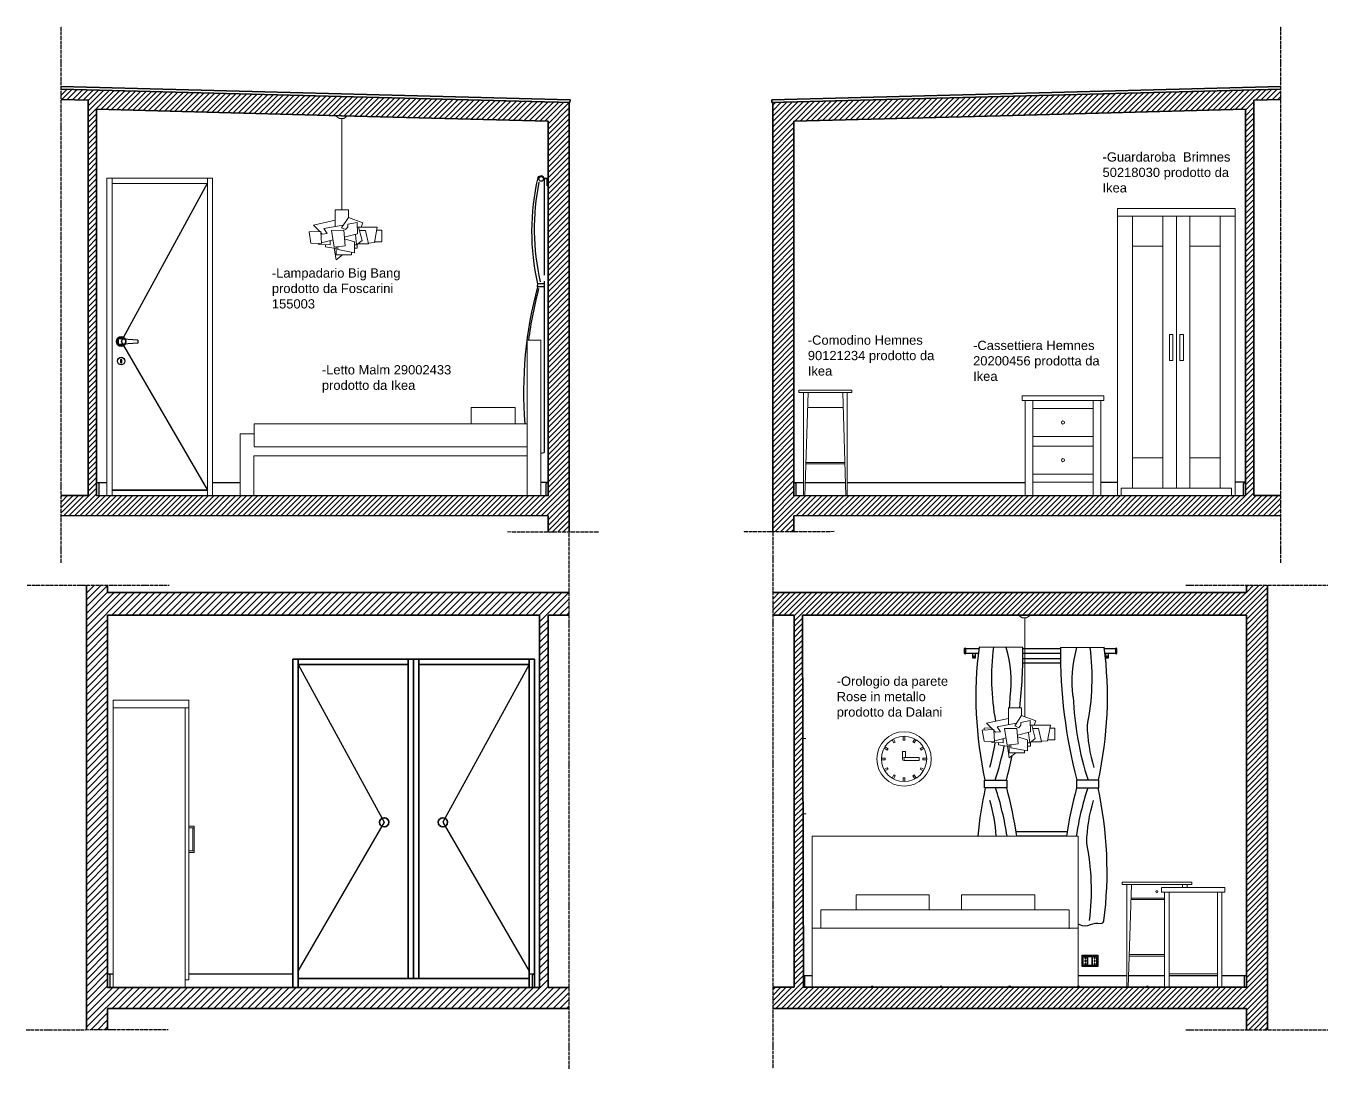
# Model space of a CAD drawing. Header units: millimetres. Extents: x -14534 to 38786, y 3807 to 47715.
# Drawn here: x 23857 to 32473, y 23067 to 29969 of the extents above; entities that cross this region are included whole.
import ezdxf

# ---------------------------------------------------------------- set-up
doc = ezdxf.new("R2010")
doc.units = ezdxf.units.MM
doc.linetypes.add('ACAD_ISO04W100', pattern=[30, 24, -3, 0, -3])
for name, color, linetype, lineweight in [('A-ANNO-NOTE', 7, 'Continuous', 35), ('A-DETL', 6, 'Continuous', 25), ('A-DOOR-FULL', 4, 'Continuous', 25), ('A-ELEV-MBE1', 7, 'Continuous', 35), ('A-ELEV-MBE2', 4, 'Continuous', 25), ('A-FLOR-LEVL', 255, 'Continuous', 35), ('A-FURN', 8, 'Continuous', 18), ('A-FURN-', 253, 'Continuous', 0), ('A-GLAZ-FULL', 4, 'Continuous', 25), ('A-SECT-PATT', 8, 'Continuous', 18), ('A-SECTION-LINE', 1, 'ACAD_ISO04W100', 30), ('A-WALL-FULL', 7, 'Continuous', 35)]:
    doc.layers.add(name, color=color, linetype=linetype, lineweight=lineweight)
for name, color, linetype in [('A-FLOOR', 142, 'Continuous'), ('A-FURN-1', 221, 'Continuous'), ('DETAILS', 2, 'Continuous')]:
    doc.layers.add(name, color=color, linetype=linetype)

msp = doc.modelspace()

# ---------------------------------------------------------------- hatches: boundary and pattern name
at = {"layer": 'A-SECT-PATT', "ltscale": 40}
h = msp.add_hatch(dxfattribs=at)
h.set_pattern_fill('ANSI31', color=256, scale=8)
h.paths.add_polyline_path([(32161.1, 26862.2), (31981.7, 26862), (31981.8, 29478.6), (32161.2, 29483.2), (32161.2, 29551.2), (28938.3, 29467.5), (28798.4, 29463.4), (28798.4, 29113.4), (28798.4, 26622.1), (28938.4, 26622.4), (28938.4, 26723.4), (28938.4, 26727.5), (32161.1, 26729.6)])
h.paths.add_polyline_path([(28938.4, 26859.9), (28938.4, 29113.4), (28938.4, 29340.5), (30304.1, 29375.8), (31926.2, 29418.5), (31926.2, 26862)], flags=16)
h.paths.add_polyline_path([(31859.8, 26862), (31834.8, 26862), (31079.8, 26862), (31079.8, 26951.6), (30969.2, 26951.6), (30969.2, 26862), (30919.2, 26862), (30919.2, 26951.6), (30519.2, 26951.6), (30519.2, 26862), (30469.2, 26862), (30469.2, 26949.3), (29292.1, 26949.3), (29292.1, 27544.9), (29262.1, 27544.9), (29279.5, 26949.3), (29014.7, 26949.3), (29032.1, 27544.9), (28972.1, 27544.9), (28972.1, 27559.9), (29322.1, 27559.9), (29322.1, 27544.9), (29292.1, 27544.9), (29292.1, 26949.3), (30469.2, 26949.3), (30469.2, 27490.4), (30449.2, 27490.4), (30449.2, 27522), (30989.2, 27522), (30989.2, 27490.4), (30969.2, 27490.4), (30969.2, 26951.6), (31079.8, 26951.6), (31079.8, 28762), (31859.8, 28762), (31859.8, 28712)], flags=0)
h.paths.add_polyline_path([(31179.8, 26912), (31179.8, 27112), (31179.8, 28712), (31759.8, 28712), (31759.8, 26912)], flags=0)
h.paths.add_polyline_path([(30919.2, 27003.7), (30519.2, 27003.7), (30519.2, 27438.3), (30919.2, 27438.3)], flags=0)
h.paths.add_polyline_path([(31516.3, 27755.1), (31492.9, 27755.1), (31492.9, 27928.6), (31516.3, 27928.6)], flags=0)
h.paths.add_polyline_path([(31447, 27755.1), (31423.6, 27755.1), (31423.6, 27928.6), (31447, 27928.6)], flags=0)
h.paths.add_polyline_path([(30709.1, 27096.1, -1), (30729.4, 27096.1, -1)], flags=0)
h.paths.add_polyline_path([(30709.1, 27345.8, -1), (30729.4, 27345.8, -1)], flags=0)
h.paths.add_polyline_path([(27451.4, 29113.4), (27451.4, 29463.4), (27311.5, 29467.5), (24088.6, 29551.2), (24088.6, 29483.2), (24268.1, 29478.6), (24268.1, 26862), (24088.7, 26862.2), (24088.7, 26729.6), (27311.4, 26727.5), (27311.4, 26622.4), (27451.4, 26622.1)])
h.paths.add_polyline_path([(24323.6, 26862), (24323.6, 29418.5), (25943.7, 29375.9), (25945.8, 29375.8), (25984.6, 29375.8), (25983.2, 29374.8), (27311.4, 29340.5), (27311.4, 29113.4), (27311.4, 26859.9)], flags=16)
h.paths.add_polyline_path([(27281.4, 28957.5, 1), (27251.4, 28957.5, 1)], flags=0)
h.paths.add_polyline_path([(27174.2, 27185.4), (25365.9, 27185.4), (25365.9, 27270.1), (25274.2, 27270.1), (25274.2, 26949.3), (25091.9, 26949.3), (25091.9, 28962.5), (25057.1, 28962.5), (25057.1, 26897.1), (24427.5, 26897.1), (24427.5, 28962.5), (25091.9, 28962.5), (25091.9, 26949.3), (25274.2, 26949.3), (25274.2, 27270.1), (25365.9, 27270.1), (25365.9, 27335.9), (26801.8, 27335.9), (26801.8, 27444.8), (27095, 27444.8), (27095, 27335.9), (27158.1, 27335.9, -0.085895), (27242.4, 28243.9), (27239, 28243.9), (27242, 28265.5, -0.113148), (27242.8, 28962.1, -0.310048), (27253.3, 28973.8), (27254.8, 28973.8, -0.36204), (27280.4, 28971.8, -0.222556), (27285.8, 28962.5), (27306.4, 28962.5), (27306.4, 28915), (27305.8, 28915), (27305.8, 28920), (27305.8, 28925), (27306.4, 28957.5), (27286.4, 28957.5, -0.063254), (27285.8, 28952.5, -1.131098), (27250.8, 28957.5, -0.414214), (27266.4, 28973.1), (27253.3, 28973.8, 0.256999), (27243.4, 28964.8, 0.113855), (27242.4, 28263.9), (27285.8, 28263.9), (27285.8, 27146.2), (27264.2, 27142.2), (27264.2, 27890.1), (27174.2, 27890.1)], flags=0)
h.paths.add_polyline_path([(24468.6, 27899.5, -0.32856), (24498, 27903.5), (24500.7, 27908.5, 0.30023), (24467, 27905.7), (24467, 27899.6)], flags=0)
h.paths.add_polyline_path([(24471.5, 27861.2), (24503.3, 27863.5, -0.360771)], flags=0)
h.paths.add_polyline_path([(26010.7, 28455.6), (25952.4, 28455.6), (25908.5, 28422), (25896.8, 28498.5), (25838.3, 28507.4), (25838.3, 28523.1), (25794.7, 28524.5), (25794.7, 28529.9), (25742.8, 28532.5), (25730.9, 28606.3), (25800.4, 28610.1), (25759.8, 28651.3), (25903.4, 28683.5), (25903.4, 28754), (25946.4, 28754), (25946.4, 29358.2), (25947.9, 29358.2), (25947.9, 28754), (25990.9, 28754), (25990.9, 28703.1), (26085.7, 28666.7), (26074.3, 28638.8), (26181.5, 28638.8), (26177.6, 28617.6), (26210.9, 28617.6), (26210.9, 28541), (26163.6, 28541), (26162.6, 28535.7), (26122.6, 28533.4), (26123.7, 28528.6), (26053, 28528.6), (26049.4, 28525.8), (26049.4, 28498.6), (26030.2, 28498.6), (26030.2, 28468.3), (26010.7, 28472)], flags=0)
h.paths.add_polyline_path([(25968, 28514.7), (25896.1, 28506.5), (25878.1, 28615.8), (25959.8, 28617.3)], flags=0)
h.paths.add_polyline_path([(24461.6, 27752.2, -1), (24511.6, 27752.2, -1)], flags=0)
h.paths.add_polyline_path([(24490.1, 27744.1), (24490.1, 27759.1, 1.045396), (24482.3, 27758.6), (24482.3, 27744.1, 1)], flags=0)
at = {"layer": 'A-SECT-PATT'}
h = msp.add_hatch(dxfattribs=at)
h.set_pattern_fill('ANSI31', color=256, scale=10)
h.set_pattern_definition([(45, (-438.55, 16967.158), (-22.45064, 22.45064), [])])
h.paths.add_polyline_path([(24397.2, 26219.9), (24397.2, 26269.9), (24257.4, 26269.9), (24257.2, 23467.4), (24257.2, 23327.4), (24397.3, 23327.4), (24397.2, 23467.4), (27311.5, 23467.5), (27451.5, 23467.5), (27451.5, 23607.4), (27311.5, 23607.4), (27311.4, 26070.1), (27451.4, 26070.1), (27451.4, 26220.1)])
h.paths.add_polyline_path([(27255.8, 26070.1), (27255.8, 23607.4), (24397.2, 23607.4), (24397.2, 26069.9)], flags=16)
h = msp.add_hatch(dxfattribs=at)
h.set_pattern_fill('ANSI31', color=256, scale=8)
h.paths.add_polyline_path([(31932.9, 23467.4), (31932.9, 23327.4), (32072.9, 23327.4), (32072.9, 26269.8), (31932.9, 26269.8), (31932.9, 26219.8), (28798.4, 26219.8), (28798.4, 26069.8), (28940.8, 26069.8), (28940.7, 23608.1), (28798.7, 23608.1), (28798.6, 23467.4)])
h.paths.add_polyline_path([(29001.8, 23607.4), (28996.4, 26069.8), (31932.9, 26069.8), (31932.9, 23607.9)], flags=16)
h.paths.add_polyline_path([(29829, 23979.8), (29827.1, 23981.9), (29828, 23981.8), (29828.1, 23984.8), (29827.5, 23984.8), (29827.5, 23985.5), (29834.7, 23985.2), (29834.5, 23981.5), (29833.6, 23981.6), (29833.5, 23979.6)], flags=0)
edge = h.paths.add_edge_path(flags=0)
edge.add_line((29669.3, 23616.5), (29019.3, 23616.5))
edge.add_line((29019.3, 23616.5), (29019.3, 24346.5))
edge.add_line((29019.3, 24346.5), (29669.3, 24346.5))
edge.add_line((29669.3, 24346.5), (29669.3, 23999.9))
edge.add_line((29669.3, 23999.9), (29838.5, 23991.8))
edge.add_arc((29845.5, 24098.5), 106.9, 266.21691, 281.24303)
edge.add_arc((29849.7, 24077.6), 85.6, 281.24303, 300.33577)
edge.add_arc((29832.5, 24107), 119.6, 300.33577, 345.2222)
edge.add_arc((28939.4, 24106), 1009.2, 358.32052, 361.43492)
edge.add_arc((28939.4, 24106), 1009.2, 1.43492, 3.40644)
edge.add_line((29946.8, 24166), (29941.6, 24253.3))
edge.add_line((29941.6, 24253.3), (29937.6, 24318.9))
edge.add_line((29937.6, 24318.9), (29936.6, 24346.1))
edge.add_line((29936.6, 24346.1), (29937.6, 24376.2))
edge.add_line((29937.6, 24376.2), (29940.9, 24392.8))
edge.add_line((29940.9, 24392.8), (29952.2, 24392.8))
edge.add_line((29952.2, 24392.8), (29947.5, 24384.1))
edge.add_line((29947.5, 24384.1), (29944.7, 24369.8))
edge.add_line((29944.7, 24369.8), (29943.7, 24339.7))
edge.add_line((29943.7, 24339.7), (29944.7, 24312.6))
edge.add_line((29944.7, 24312.6), (29948.7, 24247))
edge.add_line((29948.7, 24247), (29953.9, 24159.7))
edge.add_arc((28946.5, 24099.7), 1009.2, 1.43492, 3.40644, ccw=False)
edge.add_arc((28946.5, 24099.7), 1009.2, -1.67948, 1.43492, ccw=False)
edge.add_arc((29839.6, 24100.6), 119.6, 300.33577, 345.2222, ccw=False)
edge.add_arc((29856.7, 24071.3), 85.6, 281.24303, 300.33577, ccw=False)
edge.add_arc((29852.6, 24092.2), 106.9, 266.21691, 281.24303, ccw=False)
edge.add_line((29845.5, 23985.5), (29764.6, 23989.3))
edge.add_line((29764.6, 23989.3), (29706.2, 23992))
edge.add_line((29706.2, 23992), (29669.3, 23993.7))
edge.add_line((29669.3, 23993.7), (29669.3, 23616.5))
h.paths.add_polyline_path([(29828, 23981.8), (29828.1, 23984.8), (29827.5, 23984.8), (29827.5, 23985.5), (29834.7, 23985.2), (29834.5, 23981.5)], flags=0)
edge = h.paths.add_edge_path(flags=0)
edge.add_ellipse((29844.2, 23629.7), major_axis=(0, 14.7), ratio=0.488012, start_angle=154.05116, end_angle=180, ccw=False)
edge.add_line((29841.1, 23616.5), (29738.6, 23616.5))
edge.add_line((29738.6, 23616.5), (29738, 23616.2))
edge.add_line((29738, 23616.2), (29724.4, 23616.2))
edge.add_line((29724.4, 23616.2), (29724.3, 23616.5))
edge.add_line((29724.3, 23616.5), (29001.8, 23616.4))
edge.add_line((29001.8, 23616.4), (29001.6, 23686.4))
edge.add_arc((29000.5, 23675.2), 11.2, 6.06727, 84.00667, ccw=False)
edge.add_line((29011.7, 23676.4), (29011.7, 23616.4))
edge.add_line((29011.7, 23616.4), (29724.3, 23616.5))
edge.add_line((29724.3, 23616.5), (29722.9, 23622.9))
edge.add_line((29722.9, 23622.9), (29722.9, 23637.7))
edge.add_line((29722.9, 23637.7), (29724.5, 23644.5))
edge.add_line((29724.5, 23644.5), (29725.6, 23644.5))
edge.add_line((29725.6, 23644.5), (29725.6, 23650.5))
edge.add_line((29725.6, 23650.5), (29707, 23650.5))
edge.add_line((29707, 23650.5), (29707, 23651.7))
edge.add_line((29707, 23651.7), (29669.3, 23651.7))
edge.add_line((29669.3, 23651.7), (29669.3, 23654.2))
edge.add_line((29669.3, 23654.2), (29707, 23654.2))
edge.add_line((29707, 23654.2), (29707, 23670.5))
edge.add_line((29707, 23670.5), (29718.7, 23670.5))
edge.add_line((29718.7, 23670.5), (29718.7, 23831))
edge.add_line((29718.7, 23831), (29722.9, 23831))
edge.add_line((29722.9, 23831), (29722.9, 23968.4))
edge.add_line((29722.9, 23968.4), (29746.7, 23968.4))
edge.add_line((29746.7, 23968.4), (29746.7, 23831))
edge.add_line((29746.7, 23831), (29750.3, 23831))
edge.add_line((29750.3, 23831), (29750.3, 23686.4))
edge.add_line((29750.3, 23686.4), (31070.1, 23686.4))
edge.add_line((31070.1, 23686.4), (31068.3, 23714.3))
edge.add_line((31068.3, 23714.3), (31062.3, 23714.3))
edge.add_line((31062.3, 23714.3), (31062.3, 24055.4))
edge.add_arc((31072.3, 24055.4), 10, 101.67014, 180, ccw=False)
edge.add_line((31070.3, 24065.2), (31222.9, 24145))
edge.add_arc((31633.8, 23595.4), 686.2, 74.48522, 126.78512, ccw=False)
edge.add_arc((31804, 24208.5), 50, -11.76718, 74.48522, ccw=False)
edge.add_line((31852.9, 24198.3), (31852.9, 23734.3))
edge.add_arc((31832.9, 23734.3), 20, -90, 0, ccw=False)
edge.add_line((31832.9, 23714.3), (31815.1, 23714.3))
edge.add_line((31815.1, 23714.3), (31811.4, 23686.4))
edge.add_line((31811.4, 23686.4), (31932.1, 23686.4))
edge.add_arc((31932.5, 23676.8), 9.57, 92.5055, 180.08564)
edge.add_line((31922.9, 23676.8), (31922.9, 23616.8))
edge.add_line((31922.9, 23616.8), (31802.1, 23616.8))
edge.add_line((31802.1, 23616.8), (31802.1, 23616.8))
edge.add_line((31802.1, 23616.8), (31778.7, 23616.8))
edge.add_line((31778.7, 23616.8), (29858.9, 23616.5))
edge.add_ellipse((29855.8, 23629.7), major_axis=(0, 14.7), ratio=0.488012, start_angle=180, end_angle=205.97198)
edge.add_line((29856.9, 23615), (29850.1, 23615))
edge.add_line((29850.1, 23615), (29843.1, 23615))
edge = h.paths.add_edge_path(flags=0)
edge.add_ellipse((29847.1, 23629.7), major_axis=(0, 14.7), ratio=0.488012, start_angle=90, end_angle=180)
edge.add_ellipse((29850.1, 23629.7), major_axis=(0, 14.7), ratio=0.488012, start_angle=90, end_angle=180)
h.paths.add_polyline_path([(29843, 23644.5), (29843, 23651.7), (29762, 23651.7), (29762, 23670.5), (29857.1, 23670.5), (29857.1, 23650.5), (29857.1, 23644.5)], flags=0)
h.paths.add_polyline_path([(29741.3, 23617.8), (29738, 23616.2), (29724.4, 23616.2), (29722.9, 23622.9), (29722.9, 23637.7), (29724.5, 23644.5), (29739.7, 23644.5), (29739.7, 23643.2), (29741.3, 23642.4), (29742.4, 23637.7), (29742.5, 23622.9)], flags=0)
h.paths.add_polyline_path([(29156.2, 24347.6), (29156.2, 24352.7), (29052, 24352.7), (29052, 24347.6)], flags=0)
h.paths.add_polyline_path([(29231.4, 24581.2), (29230.8, 24580.4), (29231.4, 24581.1)], flags=0)
edge = h.paths.add_edge_path(flags=0)
edge.add_line((31133.8, 23850), (31133.8, 23925.8))
edge.add_line((31133.8, 23925.8), (31133.8, 23999.1))
edge.add_arc((31064.3, 23996.4), 69.5, 2.21689, 12.44239)
edge.add_line((31132.2, 24011.4), (31280.9, 24097.4))
edge.add_arc((31663.7, 23573.6), 648.8, 82.12339, 126.16056, ccw=False)
edge.add_arc((31749, 24174.8), 41.6, -11.38392, 85.04212, ccw=False)
edge.add_arc((63649.1, 9716.5), 34983.1, 155.60277, 155.87018)
edge.add_line((31722.7, 24017.8), (31721.8, 23976.7))
edge.add_arc((31739.6, 23881.4), 97, 100.61053, 112.11687)
edge.add_line((31703.1, 23971.3), (31424, 23925.8))
edge.add_line((31424, 23925.8), (31424, 23840))
edge.add_line((31424, 23840), (31143.8, 23840))
edge.add_arc((31143.8, 23850), 10, 180, 270, ccw=False)

# ---------------------------------------------------------------- linework, layer by layer
at = {"layer": 'A-ANNO-NOTE'}
msp.add_line((27311.4, 26070.1), (27311.5, 23607.4), dxfattribs=at)
at = {"layer": 'A-DETL'}
for p, q in [((27275.8, 28973.8), (27253.3, 28973.8)), ((27285.8, 28962.5), (27285.8, 28320.8)), ((27241.8, 28263.9), (27239, 28243.9)), ((27285.8, 28263.9), (27241.8, 28263.9)), ((27285.8, 28281.5), (27285.8, 27146.2)), ((27285.8, 28243.9), (27239, 28243.9)), ((27264.2, 27142.2), (27285.8, 27146.2)), ((24341, 26859.9), (24341, 26939.9)), ((27296.4, 26939.8), (27296.4, 26861.9)), ((28954.4, 26859.9), (28954.4, 26939.9)), ((31911.2, 26940.7), (31911.2, 26862.8)), ((30454.5, 25856.7), (30164.1, 25858.2)), ((30701.9, 25856.4), (30992.4, 25857.9)), ((30199.4, 24978.2), (30347.1, 24978.5)), ((30199.4, 24928.5), (30199.4, 24978.2)), ((30347.1, 24928.5), (30199.4, 24928.5)), ((30347.1, 24978.5), (30347.1, 24928.5)), ((30809.4, 24978.1), (30809.4, 24928.1)), ((30957.1, 24977.9), (30809.4, 24978.1)), ((30809.4, 24928.1), (30957.1, 24928.1)), ((30957.1, 24928.1), (30957.1, 24977.9)), ((24413, 23607.4), (24413, 23687.4)), ((27207.2, 23685.9), (27207.2, 23607.9)), ((29001.8, 23616.4), (29001.6, 23686.4)), ((29001.6, 23686.4), (29019.3, 23686.4)), ((29001.6, 23686.4), (29058.6, 23686.4)), ((29011.7, 23608), (29011.7, 23676.4)), ((31917.9, 23677), (31917.9, 23607.9))]:
    msp.add_line(p, q, dxfattribs=at)
at = {"layer": 'A-DETL', "ltscale": 40}
for p, q in [((24326, 26949.3), (24391.9, 26949.3)), ((25091.9, 26949.3), (25274.2, 26949.3)), ((27311.4, 26949.2), (27264.2, 26949.2)), ((28939.4, 26949.3), (29002.1, 26949.3)), ((29014.7, 26949.3), (29279.5, 26949.3)), ((29292.1, 26949.3), (30469.2, 26949.3)), ((30969.2, 26951.6), (31079.8, 26951.6)), ((31926.2, 26950.1), (31859.8, 26950.1)), ((24398, 23696.8), (24434.2, 23696.8)), ((24934.2, 23696.8), (25622.2, 23696.8)), ((27222.2, 23695.3), (27186.3, 23695.3)), ((30818.8, 23686.4), (31141.7, 23686.4)), ((31153.8, 23686.4), (31391.1, 23686.4)), ((31421.1, 23686.4), (31741.1, 23686.4)), ((31771.1, 23686.4), (31932.9, 23686.4))]:
    msp.add_line(p, q, dxfattribs=at)
at = {"layer": 'A-DETL'}
for points in [[(27243.4, 28964.8, 0.113855), (27242.4, 28263.9)], [(27251.7, 28935.7, 0.106797), (27259.9, 28277.3)], [(27242.4, 28243.9, 0.085895), (27158.1, 27335.9, 0.085895)], [(27249.4, 28231.6, 0.03258), (27182.3, 27890.1, 0.03258)], [(30258.7, 25857.7, 0.07666), (30272.6, 25368.6, 0.07666)], [(30370, 25529.6, 0.100223), (30344.4, 25857.2, 0.100223)], [(30786.4, 25529.3, -0.100223), (30812.1, 25856.9, -0.100223)], [(30897.8, 25857.4, -0.080837), (30878.8, 25342.1, 0.065709), (30923.4, 25062.7)], [(30268.5, 25228.1, -0.039096), (30233, 25063.1)], [(30277.9, 24608.1, 0.055567), (30235.4, 24843.8)], [(30895.5, 24048.8, 0.080837), (30876.5, 24564.1, -0.065709), (30921.1, 24843.4)], [(30818.8, 24028, -0.040598), (30829.2, 24024, 0.242769), (30901.8, 24024, -0.116291), (30967.7, 24030.9)]]:
    msp.add_lwpolyline(points, format="xyb", dxfattribs=at)
for points in [[(30846.5, 23820.2), (30949.7, 23820.2), (30949.7, 23745.1), (30846.5, 23745.1)], [(30853.9, 23812.4), (30880.5, 23812.4), (30880.5, 23752.1), (30853.9, 23752.1)], [(30884.6, 23812.4), (30911.2, 23812.4), (30911.2, 23752.1), (30884.6, 23752.1)], [(30915.2, 23812.4), (30941.8, 23812.4), (30941.8, 23752.1), (30915.2, 23752.1)]]:
    msp.add_lwpolyline(points, close=True, dxfattribs=at)
msp.add_circle((27266.4, 28957.5), 15.6, dxfattribs=at)
for centre, radius, start, end in [((27256.6, 28960.3), 13.9, 103.69673, 161.34892), ((27273.1, 28961.4), 12.7, 5.01217, 77.93308), ((24326.1, 26932.8), 16.5, 25.4294, 90.31963), ((27311.3, 26932.7), 16.5, 89.68043, 154.57066), ((28939.5, 26932.8), 16.5, 25.4294, 90.31963), ((31926.1, 26933.6), 16.5, 89.68043, 154.57066), ((32704.8, 25529.8), 2561.9, 172.63456, 192.43268), ((27090.6, 25831.1), 3364, 353.63521, 0.43565), ((34065.8, 25830.8), 3364, 179.56435, 194.68235), ((28451.7, 25529.5), 2561.9, 347.56732, 7.36544), ((28313, 25614.9), 2058.8, 355.63394, 357.62514), ((32843.5, 25614.6), 2058.8, 182.37486, 198.01126), ((28313, 25614.9), 2058.8, 341.98874, 348.53828), ((27090.6, 25831.1), 3364, 345.31765, 348.17483), ((32707.1, 24377), 2561.9, 167.56732, 174.82594), ((28315.3, 24291.9), 2058.8, 8.83342, 18.01126), ((27092.9, 24075.7), 3364, 9.1052, 14.68235), ((34063.5, 24075.4), 3364, 165.31765, 170.88875), ((32841.1, 24291.6), 2058.8, 161.98874, 171.1567), ((28449.4, 24376.7), 2561.9, 352.63456, 12.43268), ((30970.2, 24050.7), 20, 262.73636, 352.88847), ((30867.7, 23803), 4.02, 113.3666, 246.20029), ((30867.7, 23782.5), 4.02, 113.3666, 246.20029), ((30867.7, 23803), 4.02, 294.32433, 66.10878), ((30867.7, 23782.5), 4.02, 294.32433, 66.10878), ((30929, 23803), 4.02, 113.3666, 246.20029), ((30929, 23782.5), 4.02, 113.3666, 246.20029), ((30929, 23803), 4.02, 294.32433, 66.10878), ((30929, 23782.5), 4.02, 294.32433, 66.10878), ((24398.1, 23680.3), 16.5, 25.4294, 90.31963), ((27222.1, 23678.8), 16.5, 89.68043, 154.57066), ((30867.7, 23761.4), 4.02, 113.3666, 246.20029), ((30867.7, 23761.4), 4.02, 294.32433, 66.10878), ((30929, 23761.4), 4.02, 113.3666, 246.20029), ((30929, 23761.4), 4.02, 294.32433, 66.10878), ((29000.5, 23675.2), 11.2, 6.06727, 84.00667), ((31932.8, 23669.9), 16.5, 89.68043, 154.57066)]:
    msp.add_arc(centre, radius, start, end, dxfattribs=at)
for centre, start_param, end_param in [((30867.7, 23803), 8.545266, 10.307697), ((30867.7, 23803), 5.42058, 7.142383), ((30867.7, 23782.4), 5.42058, 7.142383), ((30929, 23803), 5.42058, 7.142383), ((30929, 23803), 8.545266, 10.307697), ((30929, 23782.4), 5.42058, 7.142383), ((30867.7, 23782.4), 8.545266, 10.307697), ((30867.7, 23761.3), 8.545266, 10.307697), ((30867.7, 23761.3), 5.42058, 7.142383), ((30929, 23782.4), 8.545266, 10.307697), ((30929, 23761.3), 5.42058, 7.142383), ((30929, 23761.3), 8.545266, 10.307697)]:
    msp.add_ellipse(centre, major_axis=(0, 5.71), ratio=0.372094, start_param=start_param, end_param=end_param, dxfattribs=at)
at = {"layer": 'A-DOOR-FULL'}
for p, q in [((24467, 27899.6), (24467, 27860.9)), ((24597.5, 27890.2), (24467, 27899.6)), ((24597.5, 27870.2), (24467, 27860.9)), ((24597.5, 27890.2), (24597.5, 27870.2))]:
    msp.add_line(p, q, dxfattribs=at)
msp.add_lwpolyline([(24482.3, 27759.4), (24482.3, 27744.1, 1), (24490.1, 27744.1), (24490.1, 27759.1, 0.937392), (24482.3, 27759.4, 1)], format="xyb", dxfattribs=at)
msp.add_circle((24486.6, 27752.2), 25, dxfattribs=at)
for start, end in [(139.56577, 220.43423), (37.65748, 134.14292), (234.42387, 313.77573)]:
    msp.add_arc((24486, 27881.5), 25, start, end, dxfattribs=at)
at = {"layer": 'A-ELEV-MBE1'}
for p, q in [((24397.2, 26219.9), (27451.4, 26220.1)), ((28798.4, 26219.8), (31932.9, 26219.8)), ((27255.8, 26070.1), (27255.8, 23607.4)), ((28798.4, 26069.8), (28940.8, 26069.8)), ((28996.4, 26069.8), (31932.9, 26069.8)), ((25622.2, 23610), (25622.2, 25780.1)), ((25622.2, 25780.1), (26386.3, 25780.1)), ((25657.5, 25780.1), (25657.5, 24254.9)), ((26386.3, 25780.1), (27222.2, 25780.1)), ((26386.3, 25780.1), (26386.3, 23665.3)), ((26421.9, 23665.3), (26422.2, 25780.1)), ((26457.5, 25780.1), (26457.5, 23665.3)), ((27186.3, 23607.2), (27186.3, 25780.1)), ((27222.2, 25780.1), (27222.2, 23607.4)), ((25657.5, 25745.1), (26386.3, 25745.1)), ((25657.5, 23610), (25657.5, 25745.1)), ((27186.3, 25745.1), (26457.5, 25745.1)), ((25657.5, 23665.3), (27186.3, 23665.3)), ((24397.2, 23467.4), (27451.5, 23467.5))]:
    msp.add_line(p, q, dxfattribs=at)
at = {"layer": 'A-ELEV-MBE2'}
for p, q in [((25056.2, 28926.9), (24486, 27881.5)), ((24486, 27881.5), (25057.1, 26897.1)), ((25657.5, 25745.1), (26227.7, 24699.7)), ((27186.3, 25745.1), (26616.1, 24699.7)), ((26227.7, 24699.7), (25656.6, 23715.3)), ((26616.1, 24699.7), (27187.2, 23715.3))]:
    msp.add_line(p, q, dxfattribs=at)
at = {"layer": 'A-FLOOR'}
for p, q in [((29451.8, 23616.4), (29451.8, 23607.5)), ((29453.8, 23617.2), (29453.8, 23608.3)), ((29456.8, 23616.4), (29456.8, 23607.5)), ((29458.8, 23617.2), (29458.8, 23608.3)), ((29908.8, 23617.1), (29908.8, 23608.2)), ((29913.8, 23617.1), (29913.8, 23608.2)), ((30361.8, 23616.5), (30361.8, 23607.6)), ((30363.8, 23617.1), (30363.8, 23608.1)), ((30366.8, 23616.5), (30366.8, 23607.6)), ((30368.8, 23617.1), (30368.8, 23608.1)), ((30816.8, 23616.6), (30816.8, 23607.7)), ((30818.8, 23617), (30818.8, 23608.1)), ((30821.8, 23616.6), (30821.8, 23607.7)), ((30823.8, 23617), (30823.8, 23608.1)), ((31273.8, 23617.5), (31273.8, 23608.5)), ((31278.8, 23617.5), (31278.8, 23608.5))]:
    msp.add_line(p, q, dxfattribs=at)
at = {"layer": 'A-FLOR-LEVL', "color": 0, "lineweight": 15}
for p, q in [((24391.9, 28962.5), (25091.9, 28962.5)), ((24391.9, 26862.4), (24391.9, 28962.5)), ((24427.5, 28962.5), (24427.5, 26861.9)), ((25057.1, 26861.5), (25057.1, 28962.5)), ((25091.9, 28962.5), (25091.9, 26861.5)), ((25056.2, 28926.9), (24427.5, 28926.9))]:
    msp.add_line(p, q, dxfattribs=at)
at = {"layer": 'A-FLOR-LEVL', "color": 0}
for p, q in [((24391.9, 28926.9), (24391.9, 28926.9)), ((24257.4, 26269.9), (24257.2, 23327.4)), ((24397.2, 23467.4), (24397.3, 23327.4))]:
    msp.add_line(p, q, dxfattribs=at)
at = {"layer": 'A-FLOR-LEVL'}
for p, q in [((25057.1, 26897.1), (24427.5, 26897.1)), ((24397.2, 26269.9), (24397.2, 26219.9))]:
    msp.add_line(p, q, dxfattribs=at)
for centre in [(24486, 27881.5), (26227.7, 24699.7), (26616.1, 24699.7)]:
    msp.add_circle(centre, 30.7, dxfattribs=at)
at = {"layer": 'A-FURN'}
for p, q in [((31079.8, 26862), (31079.8, 28762)), ((31079.8, 28762), (31859.8, 28762)), ((31859.8, 28712), (31079.8, 28712)), ((31079.8, 28712), (31179.8, 28712)), ((31179.8, 28712), (31179.8, 26912)), ((31179.8, 28712), (31179.8, 28512)), ((31379.8, 28712), (31379.8, 26912)), ((31469.8, 26912), (31469.8, 28712)), ((31559.8, 28712), (31559.8, 26912)), ((31859.8, 28712), (31759.8, 28712)), ((31759.8, 28712), (31759.8, 26912)), ((31859.8, 28762), (31859.8, 26862)), ((31859.8, 28762), (31859.8, 28712)), ((31179.8, 28512), (31379.8, 28512)), ((31559.8, 28512), (31759.8, 28512)), ((31447, 27928.6), (31423.6, 27928.6)), ((31423.6, 27928.6), (31423.6, 27755.1)), ((31447, 27928.6), (31423.6, 27928.6)), ((31423.6, 27928.6), (31423.6, 27755.1)), ((31447, 27928.6), (31423.6, 27928.6)), ((31423.6, 27928.6), (31423.6, 27755.1)), ((31447, 27928.6), (31423.6, 27928.6)), ((31423.6, 27928.6), (31423.6, 27755.1)), ((31447, 27755.1), (31447, 27928.6)), ((31447, 27755.1), (31447, 27928.6)), ((31447, 27755.1), (31447, 27928.6)), ((31447, 27755.1), (31447, 27928.6)), ((31492.9, 27928.6), (31516.3, 27928.6)), ((31492.9, 27755.1), (31492.9, 27928.6)), ((31492.9, 27928.6), (31516.3, 27928.6)), ((31492.9, 27755.1), (31492.9, 27928.6)), ((31492.9, 27928.6), (31516.3, 27928.6)), ((31492.9, 27755.1), (31492.9, 27928.6)), ((31492.9, 27928.6), (31516.3, 27928.6)), ((31492.9, 27755.1), (31492.9, 27928.6)), ((31516.3, 27928.6), (31516.3, 27755.1)), ((31516.3, 27928.6), (31516.3, 27755.1)), ((31516.3, 27928.6), (31516.3, 27755.1)), ((31516.3, 27928.6), (31516.3, 27755.1)), ((27264.2, 27890.1), (27174.2, 27890.1)), ((27174.2, 27890.1), (27174.2, 26860)), ((27264.2, 26859.9), (27264.2, 27890.1)), ((31423.6, 27755.1), (31447, 27755.1)), ((31423.6, 27755.1), (31447, 27755.1)), ((31423.6, 27755.1), (31447, 27755.1)), ((31423.6, 27755.1), (31447, 27755.1)), ((31516.3, 27755.1), (31492.9, 27755.1)), ((31516.3, 27755.1), (31492.9, 27755.1)), ((31516.3, 27755.1), (31492.9, 27755.1)), ((31516.3, 27755.1), (31492.9, 27755.1)), ((30449.2, 27490.4), (30449.2, 27522)), ((30449.2, 27522), (30989.2, 27522)), ((30449.2, 27522), (30449.2, 27490.4)), ((30449.2, 27490.4), (30989.2, 27490.4)), ((30469.2, 26862), (30469.2, 27490.4)), ((30519.2, 26951.6), (30519.2, 27490.4)), ((30919.2, 26951.6), (30919.2, 27490.4)), ((30969.2, 26862), (30969.2, 27490.4)), ((30989.2, 27522), (30989.2, 27490.4)), ((27095, 27444.8), (26801.8, 27444.8)), ((26801.8, 27444.8), (26801.8, 27335.8)), ((27095, 27334.2), (27095, 27444.8)), ((30519.2, 27438.3), (30919.2, 27438.3)), ((27174.5, 27335.9), (25365.9, 27335.9)), ((25365.9, 27335.9), (25365.9, 27187.1)), ((25274.2, 27270.1), (25274.2, 26863.9)), ((25364.2, 27270.1), (25274.2, 27270.1)), ((30519.2, 27253.4), (30919.2, 27253.4)), ((27172.9, 27185.4), (25366.5, 27185.4)), ((30519.2, 27188.6), (30919.2, 27188.6)), ((25364.2, 27125.4), (27172.9, 27125.4)), ((25364.2, 26863.9), (25364.2, 27125.4)), ((31179.8, 26912), (31179.8, 27112)), ((31179.8, 27112), (31379.8, 27112)), ((31559.8, 27112), (31759.8, 27112)), ((30519.2, 27003.7), (30919.2, 27003.7)), ((30919.2, 26951.6), (30519.2, 26951.6)), ((30519.2, 26862), (30519.2, 26951.6)), ((30919.2, 26862), (30919.2, 26951.6)), ((31104.8, 26862), (31104.8, 26912)), ((31104.8, 26912), (31834.8, 26912)), ((31834.8, 26862), (31834.8, 26912)), ((30519.2, 26862), (30469.2, 26862)), ((30469.2, 26862), (30519.2, 26862)), ((30969.2, 26862), (30919.2, 26862)), ((30969.2, 26862), (30919.2, 26862)), ((31859.8, 26862), (31079.8, 26862)), ((31079.8, 26862), (31104.8, 26862)), ((31859.8, 26862), (31834.8, 26862)), ((24434.2, 23607.4), (24434.2, 25507.4)), ((24434.2, 25507.4), (24934.2, 25507.4)), ((24934.2, 25507.4), (24934.2, 23657.4)), ((24434.2, 25457.4), (24934.2, 25457.4)), ((24934.2, 25457.4), (24909.2, 25457.4)), ((24909.2, 25457.4), (24909.2, 23607.4)), ((24934.2, 24674), (24970.5, 24674)), ((24934.2, 24674), (24934.2, 24664)), ((24934.2, 24664), (24970.5, 24664)), ((24970.5, 24664), (24960.5, 24664)), ((24960.5, 24664), (24960.5, 24510.6)), ((24970.5, 24674), (24970.5, 24500.6)), ((29058.8, 23608), (29058.8, 24608.1)), ((29058.8, 24608.1), (30818.8, 24608.1)), ((30818.8, 23608.1), (30818.8, 24608.1)), ((24934.2, 24500.6), (24934.2, 24510.6)), ((24934.2, 24510.6), (24970.5, 24510.6)), ((24970.5, 24500.6), (24934.2, 24500.6)), ((31371.1, 24236.3), (31371.1, 24267.9)), ((31371.1, 24267.9), (31791.1, 24267.9)), ((31391.1, 24236.3), (31371.1, 24236.3)), ((31391.1, 23607.9), (31391.1, 24236.3)), ((31391.1, 24236.3), (31771.1, 24236.3)), ((31421.1, 23697.5), (31421.1, 24236.3)), ((31741.1, 23697.5), (31741.1, 24236.3)), ((31771.1, 24236.3), (31771.1, 23607.9)), ((31771.1, 24236.3), (31791.1, 24236.3)), ((31791.1, 24236.3), (31791.1, 24267.9)), ((29117.2, 24120.2), (29117.2, 23998.3)), ((29117.2, 24120.2), (30760.3, 24120.2)), ((30760.3, 23995.5), (30760.3, 24117.4)), ((29058.8, 23998.3), (30818.8, 23998.3)), ((31421.1, 23607.9), (31421.1, 23697.5)), ((31421.1, 23697.5), (31741.1, 23697.5)), ((31741.1, 23607.9), (31741.1, 23697.5)), ((24397.2, 23607.4), (26157.2, 23607.4)), ((24909.2, 23657.4), (24934.2, 23657.4)), ((31391.1, 23607.9), (31421.1, 23607.9)), ((31771.1, 23607.9), (31741.1, 23607.9))]:
    msp.add_line(p, q, dxfattribs=at)
at = {"layer": 'A-FURN', "lineweight": 13}
for p, q in [((28972.1, 27559.9), (29322.1, 27559.9)), ((28972.1, 27544.9), (28972.1, 27559.9)), ((28972.1, 27544.9), (29002.1, 27544.9)), ((29322.1, 27544.9), (28972.1, 27544.9)), ((29002.1, 26859.9), (29002.1, 27544.9)), ((29032.1, 27544.9), (29012.1, 26859.9)), ((29262.1, 27544.9), (29282.1, 26859.9)), ((29322.1, 27544.9), (29292.1, 27544.9)), ((29292.1, 27544.9), (29292.1, 26859.9)), ((29322.1, 27559.9), (29322.1, 27544.9)), ((31111.2, 24303.2), (31571.2, 24303.2)), ((31111.2, 24303.2), (31111.2, 24288.2)), ((31571.2, 24288.2), (31571.2, 24303.2)), ((31111.2, 24288.2), (31571.2, 24288.2)), ((31111.2, 24288.2), (31141.2, 24288.2)), ((31141.7, 23607.4), (31141.7, 24288.2)), ((31171.7, 24288.2), (31151.8, 23607.4)), ((31510.8, 24288.2), (31511.4, 24267.9)), ((31540.8, 24288.2), (31540.8, 24267.9)), ((31571.2, 24288.2), (31541.2, 24288.2))]:
    msp.add_line(p, q, dxfattribs=at)
at = {"layer": 'A-FURN', "lineweight": 9}
for p, q in [((29029.2, 27444.9), (29265, 27444.9)), ((29018.3, 27071.1), (29275.9, 27071.1)), ((29275.6, 27081.1), (29018.6, 27081.1)), ((31168.7, 24188.2), (31391.1, 24188.2)), ((31169, 24198.2), (31391.1, 24198.2)), ((31157.8, 23814.5), (31391.1, 23814.5)), ((31391.1, 23824.5), (31158.1, 23824.5))]:
    msp.add_line(p, q, dxfattribs=at)
at = {"layer": 'A-FURN', "transparency": 33554687}
for p, q in [((29588.3, 25246.1), (29600.7, 25224.6)), ((29597, 25251.1), (29609.4, 25229.6)), ((29662.6, 25243.8), (29662.6, 25268.7)), ((29672.6, 25243.8), (29672.6, 25268.7)), ((29738.2, 25251.1), (29725.7, 25229.6)), ((29746.9, 25246.1), (29734.4, 25224.6)), ((29535.2, 25189.4), (29556.8, 25177)), ((29540.2, 25198.1), (29561.8, 25185.6)), ((29556.8, 25177), (29561.8, 25185.6)), ((29600.7, 25224.6), (29609.4, 25229.6)), ((29657.6, 25118.8), (29657.6, 25168.8)), ((29657.6, 25168.8), (29677.6, 25168.8)), ((29662.6, 25243.8), (29672.6, 25243.8)), ((29677.6, 25168.8), (29677.6, 25128.8)), ((29725.7, 25229.6), (29734.4, 25224.6)), ((29794.9, 25198.1), (29773.3, 25185.6)), ((29773.3, 25185.6), (29778.3, 25177)), ((29799.9, 25189.4), (29778.3, 25177)), ((29517.7, 25123.8), (29542.6, 25123.8)), ((29517.7, 25113.8), (29542.6, 25113.8)), ((29542.6, 25113.8), (29542.6, 25123.8)), ((29667.6, 25128.8), (29767.6, 25128.8)), ((29767.6, 25108.8), (29667.6, 25108.8)), ((29767.6, 25128.8), (29767.6, 25108.8)), ((29817.5, 25123.8), (29792.6, 25123.8)), ((29792.6, 25123.8), (29792.6, 25113.8)), ((29817.5, 25113.8), (29792.6, 25113.8)), ((29535.2, 25048.2), (29556.8, 25060.6)), ((29540.2, 25039.5), (29561.8, 25052)), ((29556.8, 25060.6), (29561.8, 25052)), ((29588.3, 24991.5), (29600.7, 25013)), ((29597, 24986.5), (29609.4, 25008)), ((29600.7, 25013), (29609.4, 25008)), ((29662.6, 24968.9), (29662.6, 24993.8)), ((29672.6, 24993.8), (29662.6, 24993.8)), ((29672.6, 24968.9), (29672.6, 24993.8)), ((29725.7, 25008), (29734.4, 25013)), ((29738.2, 24986.5), (29725.7, 25008)), ((29746.9, 24991.5), (29734.4, 25013)), ((29773.3, 25052), (29778.3, 25060.6)), ((29794.9, 25039.5), (29773.3, 25052)), ((29799.9, 25048.2), (29778.3, 25060.6))]:
    msp.add_line(p, q, dxfattribs=at)
at = {"layer": 'A-FURN'}
for points in [[(25905.7, 29375.8), (25905.7, 29375.8), (25930.8, 29358.2)], [(25984.6, 29375.8), (25905.7, 29375.8)], [(25930.8, 29358.2), (25959.5, 29358.2)], [(25947.1, 29358.2), (25943.2, 29358.2)], [(25946.4, 29358.2), (25946.4, 28754)], [(25947.9, 29358.2), (25947.9, 28754)], [(25984.6, 29375.8), (25984.6, 29375.8), (25959.5, 29358.2)], [(25990.9, 28703.1), (25990.9, 28754), (25903.4, 28754), (25903.4, 28641.4)], [(25963.5, 28571.3), (26049.7, 28593.3), (26048.2, 28668.2), (25986, 28657), (25986.7, 28639), (25971.9, 28621.7), (25945.5, 28634.5), (25990.9, 28703.1), (26085.7, 28666.7), (26074.3, 28638.8)], [(25903.4, 28683.5), (25759.8, 28651.3), (25800.4, 28610.1)], [(25955.2, 28650.4), (25828.6, 28628.4), (25850.7, 28595.3), (25817.6, 28592.7)], [(26037, 28588.7), (26044.7, 28522.1), (26081.2, 28550.4), (26058.3, 28638.8)], [(26048.8, 28638.8), (26181.5, 28638.8), (26162.6, 28535.7), (26122.6, 28533.4)], [(26053, 28528.6), (26123.7, 28528.6), (26103, 28616.4), (26064.1, 28616.4)], [(26177.6, 28617.6), (26210.9, 28617.6), (26210.9, 28541), (26163.6, 28541)], [(25869, 28548.8), (25869, 28522.1), (25794.7, 28524.5), (25794.7, 28529.9)], [(25808.7, 28601.7), (25817.6, 28592.7)], [(25812.9, 28534.9), (25888.6, 28553.7)], [(25838.3, 28523.1), (25838.3, 28507.4), (25908.8, 28496.7)], [(25964.3, 28560.4), (26030.2, 28540.2), (26030.2, 28468.3), (25920, 28489.3), (25920, 28509.2)], [(26029.9, 28498.6), (26049.4, 28498.6), (26049.4, 28525.8)], [(26044.7, 28522.1), (26030.2, 28522.1)], [(25952.4, 28455.6), (25908.5, 28422), (25896.8, 28498.5)], [(26010.7, 28470.5), (26010.7, 28455.6), (25908.8, 28455.6), (25908.8, 28507.9)], [(30425.2, 26069.8), (30425.2, 26069.8), (30450.3, 26052.2)], [(30504.1, 26069.8), (30425.2, 26069.8)], [(30450.3, 26052.2), (30479, 26052.2)], [(30466.6, 26052.2), (30462.7, 26052.2)], [(30465.9, 26052.2), (30465.9, 25399.4)], [(30467.4, 26052.2), (30467.4, 25398.8)], [(30504.1, 26069.8), (30504.1, 26069.8), (30479, 26052.2)], [(30445.2, 25407.3), (30445.2, 25458.2), (30357.8, 25458.2), (30357.8, 25345.6)], [(30357.8, 25387.7), (30214.2, 25355.5), (30254.8, 25314.3)], [(30409.6, 25354.7), (30283, 25332.6), (30305.1, 25299.5), (30272, 25296.9)], [(30417.9, 25275.5), (30504.1, 25297.6), (30502.6, 25372.4), (30440.4, 25361.2), (30441.1, 25343.2), (30426.3, 25325.9), (30399.9, 25338.7), (30445.2, 25407.3), (30540.1, 25371), (30528.7, 25343)], [(30491.4, 25292.9), (30499.1, 25226.4), (30535.6, 25254.6), (30512.7, 25343)], [(30503.2, 25343), (30635.9, 25343), (30617, 25239.9), (30577, 25237.6)], [(30244.3, 25325), (30197, 25321.9), (30197, 25311.1)], [(30323.4, 25253), (30323.4, 25226.4), (30249.1, 25228.7), (30249.1, 25234.2)], [(30263.1, 25306), (30272, 25296.9)], [(30267.3, 25239.1), (30343, 25257.9)], [(30418.6, 25264.6), (30484.6, 25244.4), (30484.6, 25172.5), (30374.4, 25193.5), (30374.4, 25213.4)], [(30507.4, 25232.8), (30578.1, 25232.8), (30557.4, 25320.6), (30518.5, 25320.6)], [(30632, 25321.8), (30665.3, 25321.8), (30665.3, 25245.2), (30618, 25245.2)], [(30292.7, 25227.3), (30292.7, 25211.6), (30363.2, 25200.9)], [(30406.8, 25159.8), (30362.9, 25126.2), (30351.2, 25202.7)], [(30465.1, 25174.7), (30465.1, 25159.8), (30363.2, 25159.8), (30363.2, 25212.1)], [(30484.3, 25202.8), (30503.8, 25202.8), (30503.8, 25230)], [(30499.1, 25226.4), (30484.6, 25226.4)], [(29834.8, 24118.9), (29834.8, 24219.9), (29350.1, 24219.9), (29350.1, 24118.9)], [(30533.3, 24119.9), (30533.3, 24219.9), (30048.6, 24219.9), (30048.6, 24120.2)]]:
    msp.add_lwpolyline(points, dxfattribs=at)
for points in [[(25808.2, 28610.6), (25730.9, 28606.3), (25742.8, 28532.5), (25812.5, 28529.1)], [(25896.1, 28506.5), (25968, 28514.7), (25959.8, 28617.3), (25878.1, 28615.8)], [(30262.6, 25314.8), (30185.3, 25310.5), (30197.2, 25236.7), (30266.9, 25233.3)], [(30350.4, 25210.7), (30422.4, 25218.9), (30414.2, 25321.5), (30332.5, 25320)]]:
    msp.add_lwpolyline(points, close=True, dxfattribs=at)
for centre in [(30719.2, 27345.8), (30719.2, 27096.1)]:
    msp.add_circle(centre, 10.2, dxfattribs=at)
at = {"layer": 'A-FURN', "transparency": 33554687}
for radius in [180, 150, 2]:
    msp.add_circle((29667.6, 25118.8), radius, dxfattribs=at)
at = {"layer": 'A-FURN', "lineweight": 9}
msp.add_circle((31341.2, 24240.5), 6.53, dxfattribs=at)
at = {"layer": 'A-FURN', "transparency": 33554687}
msp.add_arc((29667.6, 25118.8), 10, 90, 270, dxfattribs=at)
at = {"layer": 'A-FURN-'}
for p, q in [((28998.2, 25254.7), (29018.2, 25254.7)), ((28999.3, 24754.7), (29019.3, 24754.7))]:
    msp.add_line(p, q, dxfattribs=at)
at = {"layer": 'A-FURN-1'}
for p, q in [((27285.8, 28962.5), (27311.4, 28962.5)), ((27306.4, 28957.5), (27285.8, 28957.5)), ((27306.4, 28912.5), (27306.4, 28957.5)), ((27305.8, 28920), (27305.8, 28915)), ((27305.8, 28915), (27306.4, 28915)), ((27311.4, 28912.5), (27306.4, 28912.5)), ((30120.2, 25818), (30120.2, 25787.9)), ((30120.2, 25787.9), (30140.2, 25787.9)), ((30140.2, 25787.9), (30140.2, 25818)), ((31000.2, 25818), (31000.2, 25804.1)), ((31002.9, 25787.9), (31020.2, 25787.9)), ((31020.2, 25787.9), (31020.2, 25818))]:
    msp.add_line(p, q, dxfattribs=at)
for points in [[(27305.8, 28920), (27305.8, 28925), (27306.4, 28925)], [(30068.5, 25816.2), (30068.5, 25850.5)], [(30070.5, 25852.5), (30072, 25852.5)], [(30074, 25850.5), (30074, 25816.2)], [(30162.8, 25848), (30074, 25848)], [(30465.9, 25848), (30454.6, 25848)], [(30701.9, 25848), (30467.4, 25848)], [(31068.5, 25848), (30993.7, 25848)], [(31068.5, 25816.2), (31068.5, 25850.5)], [(31070.5, 25852.5), (31072, 25852.5)], [(31074, 25850.5), (31074, 25816.2)], [(30072, 25814.2), (30070.5, 25814.2)], [(30074, 25818), (30159.2, 25818)], [(30129.3, 25794.8), (30125.8, 25794.8), (30125.8, 25796.2), (30129.3, 25796.2)], [(30129.3, 25796.2), (30129.3, 25799.6), (30130.7, 25799.6), (30130.7, 25796.2)], [(30130.7, 25794.8), (30130.7, 25791.6), (30129.3, 25791.6), (30129.3, 25794.8)], [(30130.7, 25796.2), (30134.3, 25796.2), (30134.3, 25794.8), (30130.7, 25794.8)], [(30454.6, 25818), (30465.9, 25818)], [(30467.4, 25818), (30701.9, 25818)], [(30997.2, 25818), (30997.9, 25818)], [(30997.9, 25818), (31068.5, 25818)], [(31009.3, 25794.8), (31005.8, 25794.8), (31005.8, 25796.2), (31009.3, 25796.2)], [(31009.3, 25796.2), (31009.3, 25799.6), (31010.7, 25799.6), (31010.7, 25796.2)], [(31010.7, 25794.8), (31010.7, 25791.6), (31009.3, 25791.6), (31009.3, 25794.8)], [(31010.7, 25796.2), (31014.3, 25796.2), (31014.3, 25794.8), (31010.7, 25794.8)], [(31072, 25814.2), (31070.5, 25814.2)]]:
    msp.add_lwpolyline(points, dxfattribs=at)
for centre, radius in [((27266.4, 28957.5), 15), ((30130.1, 25795.5), 5.15), ((31010.1, 25795.5), 5.15)]:
    msp.add_circle(centre, radius, dxfattribs=at)
for centre, radius, start, end in [((27266.4, 28957.5), 20, 45.73498, 125.34419), ((27266.4, 28957.5), 20, 345.52249, 0), ((30070.5, 25850.5), 2, 90, 180), ((30072, 25850.5), 2, 0, 90), ((31070.5, 25850.5), 2, 90, 180), ((31072, 25850.5), 2, 0, 90), ((30070.5, 25816.2), 2, 180, 270), ((30072, 25816.2), 2, 270, 0), ((31070.5, 25816.2), 2, 180, 270), ((31072, 25816.2), 2, 270, 0)]:
    msp.add_arc(centre, radius, start, end, dxfattribs=at)
at = {"layer": 'A-GLAZ-FULL'}
for p, q in [((30454.3, 25784.4), (30465.9, 25784.4)), ((30467.4, 25784.4), (30702.1, 25784.4)), ((30453.8, 25754.4), (30465.9, 25754.4)), ((30467.4, 25754.4), (30702.7, 25754.4)), ((30406.4, 24639), (30747.1, 24639)), ((30742, 24609), (30411.4, 24609))]:
    msp.add_line(p, q, dxfattribs=at)
at = {"layer": 'A-SECTION-LINE'}
for p, q in [((24088.7, 26416.7), (24088.6, 29969.2)), ((32161.1, 26416.7), (32161.3, 29969.2)), ((27044.3, 26623.1), (27647.9, 26621.6)), ((29205.5, 26623.1), (28601.9, 26621.6)), ((27451.5, 23067.5), (27451.4, 26620.1)), ((28798.4, 26619.8), (28798.4, 23067.4)), ((23864.9, 26269.9), (24805, 26269.9)), ((31532.9, 26269.8), (32472.9, 26269.8)), ((23857.2, 23327.4), (24797.3, 23327.5)), ((31532.9, 23327.4), (32472.9, 23327.4))]:
    msp.add_line(p, q, dxfattribs=at)
at = {"layer": 'A-WALL-FULL'}
for p, q in [((27457, 29481.7), (24088.6, 29569.2)), ((28792.8, 29481.7), (32161.3, 29569.2)), ((27456.5, 29463.7), (24088.6, 29551.2)), ((24268.1, 29478.6), (24088.6, 29483.2)), ((24268.1, 29478.6), (24268.1, 26862)), ((27457, 29481.7), (27456.5, 29463.7)), ((28792.8, 29481.7), (28793.3, 29463.7)), ((28793.3, 29463.7), (32161.3, 29551.2)), ((31981.8, 29478.6), (31981.7, 26862)), ((31981.8, 29478.6), (32161.3, 29483.2)), ((25943.7, 29375.9), (24323.6, 29418.5)), ((24323.6, 29418.5), (24323.6, 26862)), ((30306.1, 29375.9), (31926.2, 29418.5)), ((31926.2, 29418.5), (31926.2, 26862)), ((27311.4, 29340.5), (25945.7, 29375.8)), ((28938.4, 29340.5), (30304.1, 29375.8)), ((27311.4, 29113.4), (27311.4, 26859.9)), ((27451.4, 29113.4), (27451.4, 26620.1)), ((28798.4, 29113.4), (28798.4, 26620.1)), ((28938.4, 29113.4), (28938.4, 26859.9)), ((24088.6, 26862.2), (24268.1, 26862)), ((24323.6, 26862), (27311.4, 26859.9)), ((31926.2, 26862), (28938.4, 26859.9)), ((32161.3, 26862.2), (31981.7, 26862)), ((27311.4, 26727.5), (24088.6, 26729.6)), ((27311.4, 26620.1), (27311.4, 26727.5)), ((27311.4, 26723.4), (27311.4, 26620.1)), ((28938.4, 26727.5), (32161.3, 26729.6)), ((28938.4, 26620.1), (28938.4, 26727.5)), ((28938.4, 26723.4), (28938.4, 26620.1)), ((31932.9, 26219.8), (31932.9, 26269.8)), ((32072.9, 26269.8), (32072.9, 23327.4)), ((24397.2, 26069.9), (27255.8, 26070.1)), ((27311.4, 26070.1), (27451.4, 26070.1)), ((28940.8, 26069.8), (28940.7, 23608.1)), ((28996.4, 26069.8), (29001.8, 23608)), ((31932.9, 23607.9), (31932.9, 26069.8)), ((24397.2, 23607.4), (27255.8, 23607.4)), ((27311.5, 23607.4), (27451.5, 23607.4)), ((28798.7, 23608.1), (28940.7, 23608.1)), ((29001.8, 23608), (31932.9, 23607.9)), ((28798.6, 23467.4), (31932.9, 23467.4)), ((29085.8, 23467.4), (29085.8, 23467.4)), ((31932.9, 23467.4), (31932.9, 23467.4)), ((31932.9, 23327.4), (31932.9, 23467.4))]:
    msp.add_line(p, q, dxfattribs=at)
at = {"layer": 'A-WALL-FULL', "ltscale": 40}
msp.add_line((24397.2, 26069.9), (24397.2, 23607.4), dxfattribs=at)
at = {"layer": 'A-WALL-FULL'}
for points in [[(27451.4, 29113.4), (27451.4, 29463.4), (27311.5, 29467.5), (27311.5, 29467.5)], [(28798.4, 29113.4), (28798.4, 29463.4), (28938.3, 29467.5), (28938.3, 29467.5)], [(27311.4, 29340.5), (27311.4, 29113.4)], [(28938.4, 29340.5), (28938.4, 29113.4)]]:
    msp.add_lwpolyline(points, dxfattribs=at)
at = {"layer": 'DETAILS'}
msp.add_line((30412.2, 26069.8), (30517.1, 26069.8), dxfattribs=at)

# ---------------------------------------------------------------- texts
at = {"layer": 'A-DETL', "char_height": 61.25, "width": 857.5, "attachment_point": 1}
for s, insert in [('{\\fArial|b0|i0|c0|p34;-Guardaroba  Brimnes 50218030 prodotto da Ikea}', (30981, 29133.5)), ('{\\fArial|b0|i0|c0|p34;-Lampadario Big Bang prodotto da Foscarini 155003}', (25484, 28365.5)), ('{\\fArial|b0|i0|c0|p34;-Comodino Hemnes 90121234 prodotto da Ikea}', (29030.7, 27921.4)), ('{\\fArial|b0|i0|c0|p34;-Cassettiera Hemnes 20200456 prodotta da Ikea}', (30124.6, 27886.5)), ('{\\fArial|b0|i0|c0|p34;-Letto Malm 29002433 prodotto da Ikea}', (25814.9, 27725)), ('{\\fArial|b0|i0|c0|p34;-Orologio da parete Rose in metallo  prodotto da Dalani}', (29221.9, 25664.4))]:
    msp.add_mtext(s, dxfattribs=dict(at, insert=insert))

doc.saveas('drawing.dxf')
